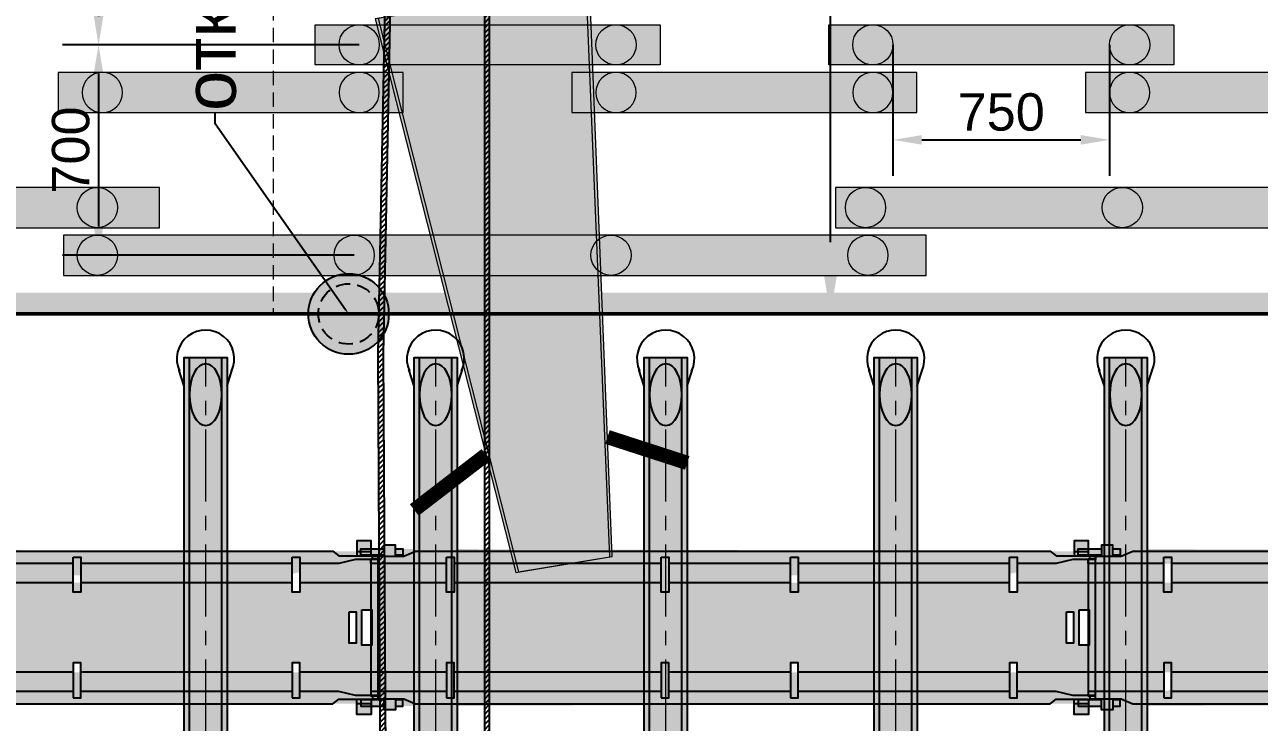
# Model space of a CAD drawing. Header units: inches. Extents: x 523 to 1492, y 69 to 539.
# Drawn here: x 730.02 to 772.95, y 290.04 to 314.3 of the extents above; entities that cross this region are included whole.
import ezdxf
from ezdxf import colors
from ezdxf.entities.mleader import LeaderData, LeaderLine
from ezdxf.math import Vec2, Vec3

# ---------------------------------------------------------------- set-up
doc = ezdxf.new("R2010")
doc.units = ezdxf.units.IN
doc.header["$MEASUREMENT"] = 0
for name, pattern in [('ACAD_ISO02W100', [15, 12, -3]), ('CENTERX2', [4, 2.5, -0.5, 0.5, -0.5]), ('DASHED', [0.75, 0.5, -0.25])]:
    doc.linetypes.add(name, pattern=pattern)
doc.styles.get("Standard").update_dxf_attribs({"font": 'arial.ttf'})
doc.dimstyles.new('ISO-25', dxfattribs={"dimtxt": 2.5, "dimasz": 2.5, "dimexe": 1.25, "dimexo": 0, "dimtad": 1, "dimdec": 0, "dimtxsty": 'Standard', "dimcen": 2.5, "dimadec": 0, "dimazin": 0, "dimtfac": 1, "dimtdec": 0, "dimtmove": 0, "dimatfit": 3, "dimfxl": 0, "dimarcsym": 0})
pattern_1 = [(45, (674.75548, 226.30975), (-0.08838835, 0.08838835), [])]

# ---------------------------------------------------------------- blocks, each defined once
blk = doc.blocks.new('*D201')
at = {"color": 0, "linetype": 'ByBlock', "lineweight": -2}
for p, q in [((738.661, 335.939), (695.693, 335.939)), ((696.943, 334.139), (696.943, 306.039)), ((737.827, 304.239), (695.693, 304.239))]:
    blk.add_line(p, q, dxfattribs=at)
at = {"color": 0, "linetype": 'ByBlock'}
for points in [[(696.643, 334.139), (697.243, 334.139), (696.943, 335.939)], [(696.643, 306.039), (697.243, 306.039), (696.943, 304.239)]]:
    blk.add_solid(points, dxfattribs=at)
at = {"layer": 'Defpoints', "color": 0, "linetype": 'ByBlock'}
for p in [(738.661, 335.939), (696.943, 304.239), (737.827, 304.239)]:
    blk.add_point(p, dxfattribs=at)
at = {"color": 0, "linetype": 'ByBlock', "lineweight": 15, "insert": (695.398, 320.089), "char_height": 1.8, "attachment_point": 5, "rotation": 90}
blk.add_mtext('3170', dxfattribs=at)
blk = doc.blocks.new('*D204')
at = {"color": 0, "linetype": 'ByBlock', "lineweight": -2}
for p, q in [((760.212, 313.597), (760.212, 309.042)), ((767.744, 313.597), (767.744, 309.042)), ((761.212, 310.292), (766.744, 310.292))]:
    blk.add_line(p, q, dxfattribs=at)
at = {"color": 0, "linetype": 'ByBlock'}
for points in [[(761.212, 310.458), (761.212, 310.125), (760.212, 310.292)], [(766.744, 310.458), (766.744, 310.125), (767.744, 310.292)]]:
    blk.add_solid(points, dxfattribs=at)
at = {"layer": 'Defpoints', "color": 0, "linetype": 'ByBlock'}
for p in [(760.212, 313.597), (767.744, 313.597), (767.744, 310.292)]:
    blk.add_point(p, dxfattribs=at)
at = {"color": 0, "linetype": 'ByBlock', "lineweight": 15, "insert": (763.978, 311.255), "char_height": 1.3, "attachment_point": 5}
blk.add_mtext('750', dxfattribs=at)
blk = doc.blocks.new('Лоток 2')
at = {"linetype": 'ByBlock', "lineweight": 15}
blk.add_hatch(color=253, dxfattribs=at).paths.add_polyline_path([(1774.366, -3643.782), (1781.917, -3643.782), (1780.236, -3663.566), (1776.839, -3663.566)])
at = {"color": 7, "linetype": 'ByBlock', "lineweight": 15}
for points in [[(1774.366, -3643.782), (1781.917, -3643.782), (1780.236, -3663.566), (1776.839, -3663.566)], [(1774.479, -3643.782), (1781.808, -3643.782), (1780.144, -3663.566), (1776.928, -3663.566)]]:
    blk.add_lwpolyline(points, close=True, dxfattribs=at)
at = {"color": 7, "linetype": 'ACAD_ISO02W100', "lineweight": 15, "const_width": 0.5}
for points in [[(1776.324, -3659.443), (1773.733, -3660.784)], [(1780.593, -3659.362), (1783.368, -3660.847)]]:
    blk.add_lwpolyline(points, dxfattribs=at)
blk = doc.blocks.new('Рама 3.3м')
blk.add_hatch(color=7).paths.add_polyline_path([(-1622.029, -523.338), (-1622.029, -490.338), (-1620.534, -490.338), (-1620.534, -523.338)])
at = {"color": 22}
for p, q in [((-1622.029, -491.333), (-1622.216, -490.744)), ((-1620.534, -491.316), (-1620.356, -490.75)), ((-1621.846, -523.224), (-1621.843, -522.055)), ((-1620.724, -523.224), (-1620.721, -522.055)), ((-1622.029, -522.343), (-1622.216, -522.932)), ((-1620.534, -522.36), (-1620.356, -522.927))]:
    blk.add_line(p, q, dxfattribs=at)
at = {"color": 252}
for p, q in [((-1621.845, -523.338), (-1621.845, -490.338)), ((-1620.72, -523.338), (-1620.72, -490.338))]:
    blk.add_line(p, q, dxfattribs=at)
at = {"color": 7, "linetype": 'CENTERX2', "lineweight": 0}
blk.add_line((-1621.281, -523.338), (-1621.281, -490.338), dxfattribs=at)
at = {"color": 252}
blk.add_lwpolyline([(-1622.029, -523.338), (-1622.029, -490.338), (-1620.534, -490.338), (-1620.534, -523.338)], close=True, dxfattribs=at)
at = {"color": 22}
for centre, start, end in [((-1621.285, -490.379), 334.6001, 204.624), ((-1621.285, -523.297), 155.376, 25.3999)]:
    blk.add_arc(centre, 1, start, end, dxfattribs=at)
at = {"color": 22, "extrusion": (0, 0, -1)}
blk.add_ellipse((-1621.282, -491.622), major_axis=(0, 1.073), ratio=0.522788, dxfattribs=at)
at = {"color": 22}
blk.add_ellipse((-1621.282, -522.055), major_axis=(0, -1.073), ratio=0.522788, dxfattribs=at)
blk = doc.blocks.new('S - 140')
at = {"linetype": 'ByBlock', "lineweight": 15}
h = blk.add_hatch(color=7, dxfattribs=at)
edge = h.paths.add_edge_path()
edge.add_arc((1417, -1396.7), 70, 0, 360)
at = {"color": 7, "linetype": 'ByBlock', "lineweight": 15}
blk.add_circle((1417, -1396.7), 70, dxfattribs=at)
blk = doc.blocks.new('2 стойки под брус')
at = {"linetype": 'ByBlock', "lineweight": 15}
blk.add_hatch(color=254, dxfattribs=at).paths.add_polyline_path([(1908.082, -1350.965), (1908.082, -1349.565), (1920.082, -1349.565), (1920.082, -1350.965)])
at = {"color": 7, "linetype": 'ByBlock', "lineweight": 15}
blk.add_lwpolyline([(1908.082, -1350.965), (1908.082, -1349.565), (1920.082, -1349.565), (1920.082, -1350.965), (1908.082, -1350.965)], dxfattribs=at)
at = {"color": 7, "linetype": 'ByBlock', "lineweight": 15, "xscale": 0.009999999999990905, "yscale": 0.009999999999990905, "zscale": 0.009999999999990905}
for p in [(1895.447, -1336.298), (1904.379, -1336.298)]:
    blk.add_blockref('S - 140', p, dxfattribs=at)
blk = doc.blocks.new('ш.брус 3.0м')
at = {"linetype": 'ByBlock', "lineweight": 15}
blk.add_hatch(color=254, dxfattribs=at).paths.add_polyline_path([(-531.412, -4774.534), (-531.412, -4775.934), (-501.412, -4775.934), (-501.412, -4774.534)])
at = {"color": 7, "linetype": 'ByBlock', "lineweight": 15}
blk.add_lwpolyline([(-531.412, -4775.934), (-501.412, -4775.934), (-501.412, -4774.534), (-531.412, -4774.534)], close=True, dxfattribs=at)
blk.add_lwpolyline([(-531.412, -4774.534), (-531.412, -4775.934), (-501.412, -4775.934), (-501.412, -4774.534), (-531.412, -4774.534)], dxfattribs=at)
blk = doc.blocks.new('*D292')
at = {"color": 0, "linetype": 'ByBlock', "lineweight": -2}
for p, q in [((741.648, 321.597), (731.335, 321.597)), ((732.585, 320.597), (732.585, 314.597)), ((741.648, 313.597), (731.335, 313.597))]:
    blk.add_line(p, q, dxfattribs=at)
at = {"color": 0, "linetype": 'ByBlock'}
for points in [[(732.419, 320.597), (732.752, 320.597), (732.585, 321.597)], [(732.419, 314.597), (732.752, 314.597), (732.585, 313.597)]]:
    blk.add_solid(points, dxfattribs=at)
at = {"layer": 'Defpoints', "color": 0, "linetype": 'ByBlock'}
for p in [(741.648, 321.597), (732.585, 313.597), (741.648, 313.597)]:
    blk.add_point(p, dxfattribs=at)
at = {"color": 0, "linetype": 'ByBlock', "lineweight": 15, "insert": (731.622, 317.597), "char_height": 1.3, "attachment_point": 5, "rotation": 90}
blk.add_mtext('800', dxfattribs=at)
blk = doc.blocks.new('*D293')
at = {"color": 0, "linetype": 'ByBlock', "lineweight": -2}
for p, q in [((741.648, 313.597), (731.335, 313.597)), ((732.585, 312.597), (732.585, 307.281)), ((741.476, 306.281), (731.335, 306.281))]:
    blk.add_line(p, q, dxfattribs=at)
at = {"color": 0, "linetype": 'ByBlock'}
for points in [[(732.419, 312.597), (732.752, 312.597), (732.585, 313.597)], [(732.419, 307.281), (732.752, 307.281), (732.585, 306.281)]]:
    blk.add_solid(points, dxfattribs=at)
at = {"layer": 'Defpoints', "color": 0, "linetype": 'ByBlock'}
for p in [(741.648, 313.597), (732.585, 306.281), (741.476, 306.281)]:
    blk.add_point(p, dxfattribs=at)
at = {"color": 0, "linetype": 'ByBlock', "lineweight": 15, "insert": (731.622, 309.939), "char_height": 1.3, "attachment_point": 5, "rotation": 90}
blk.add_mtext('700', dxfattribs=at)
blk = doc.blocks.new('*D318')
at = {"color": 0, "linetype": 'ByBlock', "lineweight": -2}
for p, q in [((768.797, 460.854), (756.789, 460.854)), ((758.039, 306.739), (758.039, 458.354)), ((764.873, 304.239), (756.789, 304.239))]:
    blk.add_line(p, q, dxfattribs=at)
at = {"color": 0}
for points in [[(757.622, 458.354), (758.456, 458.354), (758.039, 460.854)], [(757.622, 306.739), (758.456, 306.739), (758.039, 304.239)]]:
    blk.add_solid(points, dxfattribs=at)
at = {"layer": 'Defpoints', "color": 0}
for p in [(758.039, 460.854), (768.797, 460.854), (764.873, 304.239)]:
    blk.add_point(p, dxfattribs=at)
at = {"color": 0, "insert": (756.137, 382.546), "char_height": 2.5, "attachment_point": 5, "rotation": 90}
blk.add_mtext('157', dxfattribs=at)
blk = doc.blocks.new('Рештак С-53. а')
h = blk.add_hatch(color=7)
h.dxf.hatch_style = 1
h.paths.add_polyline_path([(4116.5, 1901.2), (4150.7, 1901.2), (4150.7, 1777.9), (4116.5, 1777.9)], flags=16)
h.paths.add_polyline_path([(4072.3, 1893.8), (4097.2, 1893.8), (4097.2, 1785.3), (4072.3, 1785.3)], flags=16)
h.paths.add_polyline_path([(3874.2, 2083.7), (3900.4, 2083.7), (3900.4, 1962.7), (3874.2, 1962.7)], flags=17)
h.paths.add_polyline_path([(3112.4, 2083.7), (3138.6, 2083.7), (3138.6, 1962.7), (3112.4, 1962.7)], flags=17)
h.paths.add_polyline_path([(2663.1, 2083.7), (2689.3, 2083.7), (2689.3, 1962.7), (2663.1, 1962.7)], flags=17)
h.paths.add_polyline_path([(1916.3, 2083.7), (1942.5, 2083.7), (1942.5, 1962.7), (1916.3, 1962.7)], flags=17)
h.paths.add_polyline_path([(3874.2, 1595.4), (3900.4, 1595.4), (3900.4, 1716.4), (3874.2, 1716.4)], flags=17)
h.paths.add_polyline_path([(3112.4, 1595.4), (3138.6, 1595.4), (3138.6, 1716.4), (3112.4, 1716.4)], flags=17)
h.paths.add_polyline_path([(2663.1, 1595.4), (2689.3, 1595.4), (2689.3, 1716.4), (2663.1, 1716.4)], flags=17)
h.paths.add_polyline_path([(1916.3, 1595.4), (1942.5, 1595.4), (1942.5, 1716.4), (1916.3, 1716.4)], flags=17)
h.paths.add_polyline_path([(1678.1, 2077.5), (1652.8, 2077.5), (1652.8, 1601.6), (1678.1, 1601.6)], flags=17)
h.paths.add_polyline_path([(4098.6, 2088.5), (4149, 2088.5), (4149, 2141.5), (4098.6, 2141.5)])
h.paths.add_polyline_path([(1699.7, 2087.6), (1738.4, 2087.6), (1738.4, 2126.3), (1699.7, 2126.3)])
h.paths.add_polyline_path([(4098.6, 1590.6), (4149, 1590.6), (4149, 1537.6), (4098.6, 1537.6)])
h.paths.add_polyline_path([(1699.7, 1591.5), (1738.4, 1591.5), (1738.4, 1552.8), (1699.7, 1552.8)])
edge = h.paths.add_edge_path()
edge.add_line((4098.6, 2103.8), (4149, 2103.8))
edge.add_line((1738.4, 2113.1), (1764.2, 2113.1))
edge.add_line((1764.2, 2113.1), (1764.2, 2091.3))
edge.add_line((1764.2, 2091.3), (1738.4, 2091.3))
edge.add_line((1699.7, 2091.3), (1618.4, 2091.3))
edge.add_line((1618.4, 2091.3), (1618.4, 2113.1))
edge.add_line((1618.4, 2113.1), (1699.7, 2113.1))
edge.add_line((1659.2, 2077.5), (1678.1, 2077.5))
edge.add_line((1916.3, 1995.2), (1652.8, 1995.2))
edge.add_line((2663.1, 1995.2), (1942.5, 1995.2))
edge.add_line((3112.4, 1995.2), (2689.3, 1995.2))
edge.add_line((3874.2, 1995.2), (3138.6, 1995.2))
edge.add_line((4172.8, 1995.2), (3900.4, 1995.2))
edge.add_line((1916.3, 2061.7), (1652.8, 2061.7))
edge.add_line((1652.8, 2061.7), (1652.8, 2077.5))
edge.add_line((2663.1, 2061.7), (1942.5, 2061.7))
edge.add_line((3112.4, 2061.7), (2689.3, 2061.7))
edge.add_line((3874.2, 2061.7), (3138.6, 2061.7))
edge.add_line((1652.8, 2077.5), (1659.2, 2077.5))
edge.add_line((1659.2, 2077.5), (1659.2, 2087.6))
edge.add_line((1659.2, 2087.6), (1768.2, 2087.6))
edge.add_line((1768.2, 2087.6), (1808.8, 2105.3))
edge.add_line((1808.8, 2105.3), (4015.9, 2105.3))
edge.add_line((4015.9, 2105.3), (4036, 2088.5))
edge.add_line((4036, 2088.5), (4172.8, 2088.5))
edge.add_line((4172.8, 2088.5), (4172.8, 2075.8))
edge.add_line((4172.8, 2075.8), (4094, 2075.8))
edge.add_line((4094, 2075.8), (4036.3, 2061.7))
edge.add_line((4036.3, 2061.7), (3900.4, 2061.7))
edge.add_line((4098.6, 1575.3), (4149, 1575.3))
edge.add_line((1738.4, 1566), (1764.2, 1566))
edge.add_line((1764.2, 1566), (1764.2, 1587.8))
edge.add_line((1764.2, 1587.8), (1738.4, 1587.8))
edge.add_line((1699.7, 1587.8), (1618.4, 1587.8))
edge.add_line((1618.4, 1587.8), (1618.4, 1566))
edge.add_line((1618.4, 1566), (1699.7, 1566))
edge.add_line((1659.2, 1601.6), (1678.1, 1601.6))
edge.add_line((1916.3, 1683.9), (1652.8, 1683.9))
edge.add_line((2663.1, 1683.9), (1942.5, 1683.9))
edge.add_line((3112.4, 1683.9), (2689.3, 1683.9))
edge.add_line((3874.2, 1683.9), (3138.6, 1683.9))
edge.add_line((4172.8, 1683.9), (3900.4, 1683.9))
edge.add_line((4172.8, 1590.6), (4172.8, 2088.5))
edge.add_line((1916.3, 1617.4), (1652.8, 1617.4))
edge.add_line((1652.8, 1617.4), (1652.8, 1601.6))
edge.add_line((2663.1, 1617.4), (1942.5, 1617.4))
edge.add_line((3112.4, 1617.4), (2689.3, 1617.4))
edge.add_line((3874.2, 1617.4), (3138.6, 1617.4))
edge.add_line((1652.8, 1601.6), (1659.2, 1601.6))
edge.add_line((1659.2, 1601.6), (1659.2, 1591.5))
edge.add_line((1659.2, 1591.5), (1768.2, 1591.5))
edge.add_line((1768.2, 1591.5), (1808.8, 1573.8))
edge.add_line((1808.8, 1573.8), (4015.9, 1573.8))
edge.add_line((4015.9, 1573.8), (4036, 1590.6))
edge.add_line((4036, 1590.6), (4172.8, 1590.6))
edge.add_line((4172.8, 1590.6), (4172.8, 1603.3))
edge.add_line((4172.8, 1603.3), (4094, 1603.3))
edge.add_line((4094, 1603.3), (4036.3, 1617.4))
edge.add_line((4036.3, 1617.4), (3900.4, 1617.4))
h = blk.add_hatch(color=7)
h.dxf.hatch_style = 1
h.paths.add_polyline_path([(4172.8, 2088.5), (4036, 2088.5), (4015.9, 2105.3), (1808.8, 2105.3), (1768.2, 2087.6), (1659.2, 2087.6), (1659.2, 2077.5), (1678.1, 2077.5), (1678.1, 2061.7), (1916.3, 2061.7), (1916.3, 2083.7), (1942.5, 2083.7), (1942.5, 2061.7), (2663.1, 2061.7), (2663.1, 2083.7), (2689.3, 2083.7), (2689.3, 2061.7), (3112.4, 2061.7), (3112.4, 2083.7), (3138.6, 2083.7), (3138.6, 2061.7), (3874.2, 2061.7), (3874.2, 2083.7), (3900.4, 2083.7), (3900.4, 2061.7), (4036.3, 2061.7), (4094, 2075.8), (4172.8, 2075.8)])
h.paths.add_polyline_path([(2663.1, 2061.7), (1942.5, 2061.7), (1942.5, 1995.2), (2663.1, 1995.2)])
h.paths.add_polyline_path([(1916.3, 2061.7), (1678.1, 2061.7), (1678.1, 1995.2), (1916.3, 1995.2)])
h.paths.add_polyline_path([(3112.4, 2061.7), (2689.3, 2061.7), (2689.3, 1995.2), (3112.4, 1995.2)])
h.paths.add_polyline_path([(3874.2, 2061.7), (3138.6, 2061.7), (3138.6, 1995.2), (3874.2, 1995.2)])
h.paths.add_polyline_path([(4172.8, 2075.8), (4094, 2075.8), (4036.3, 2061.7), (3900.4, 2061.7), (3900.4, 1995.2), (4172.8, 1995.2)])
h.paths.add_polyline_path([(4172.8, 1995.2), (3900.4, 1995.2), (3900.4, 1962.7), (3874.2, 1962.7), (3874.2, 1995.2), (3138.6, 1995.2), (3138.6, 1962.7), (3112.4, 1962.7), (3112.4, 1995.2), (2689.3, 1995.2), (2689.3, 1962.7), (2663.1, 1962.7), (2663.1, 1995.2), (1942.5, 1995.2), (1942.5, 1962.7), (1916.3, 1962.7), (1916.3, 1995.2), (1678.1, 1995.2), (1678.1, 1683.9), (1916.3, 1683.9), (1916.3, 1716.4), (1942.5, 1716.4), (1942.5, 1683.9), (2663.1, 1683.9), (2663.1, 1716.4), (2689.3, 1716.4), (2689.3, 1683.9), (3112.4, 1683.9), (3112.4, 1716.4), (3138.6, 1716.4), (3138.6, 1683.9), (3874.2, 1683.9), (3874.2, 1716.4), (3900.4, 1716.4), (3900.4, 1683.9), (4172.8, 1683.9)])
h.paths.add_polyline_path([(4072.3, 1893.8), (4097.2, 1893.8), (4097.2, 1785.3), (4072.3, 1785.3)], flags=16)
h.paths.add_polyline_path([(4116.5, 1901.2), (4150.7, 1901.2), (4150.7, 1777.9), (4116.5, 1777.9)], flags=16)
h.paths.add_polyline_path([(3874.2, 1683.9), (3138.6, 1683.9), (3138.6, 1617.4), (3874.2, 1617.4)])
h.paths.add_polyline_path([(4172.8, 1683.9), (3900.4, 1683.9), (3900.4, 1617.4), (4036.3, 1617.4), (4094, 1603.3), (4172.8, 1603.3)])
h.paths.add_polyline_path([(4036, 1590.6), (4172.8, 1590.6), (4172.8, 1603.3), (4094, 1603.3), (4036.3, 1617.4), (3900.4, 1617.4), (3900.4, 1595.4), (3874.2, 1595.4), (3874.2, 1617.4), (3138.6, 1617.4), (3138.6, 1595.4), (3112.4, 1595.4), (3112.4, 1617.4), (2689.3, 1617.4), (2689.3, 1595.4), (2663.1, 1595.4), (2663.1, 1617.4), (1942.5, 1617.4), (1942.5, 1595.4), (1916.3, 1595.4), (1916.3, 1617.4), (1678.1, 1617.4), (1678.1, 1601.6), (1659.2, 1601.6), (1659.2, 1591.5), (1768.2, 1591.5), (1808.8, 1573.8), (4015.9, 1573.8)])
h.paths.add_polyline_path([(3112.4, 1683.9), (2689.3, 1683.9), (2689.3, 1617.4), (3112.4, 1617.4)])
h.paths.add_polyline_path([(2663.1, 1683.9), (1942.5, 1683.9), (1942.5, 1617.4), (2663.1, 1617.4)])
h.paths.add_polyline_path([(1916.3, 1683.9), (1678.1, 1683.9), (1678.1, 1617.4), (1916.3, 1617.4)])
h.paths.add_polyline_path([(1699.7, 1587.8), (1618.4, 1587.8), (1618.4, 1566), (1699.7, 1566)])
h.paths.add_polyline_path([(1764.2, 1587.8), (1738.4, 1587.8), (1738.4, 1566), (1764.2, 1566)])
h.paths.add_polyline_path([(1699.7, 2113.1), (1618.4, 2113.1), (1618.4, 2091.3), (1699.7, 2091.3)])
h.paths.add_polyline_path([(1764.2, 2113.1), (1738.4, 2113.1), (1738.4, 2091.3), (1764.2, 2091.3)])
for p, q in [((1659.2, 2077.5), (1678.1, 2077.5)), ((4098.6, 2103.8), (4149, 2103.8)), ((4172.8, 1590.6), (4172.8, 2088.5)), ((1659.2, 1601.6), (1678.1, 1601.6)), ((4098.6, 1575.3), (4149, 1575.3))]:
    blk.add_line(p, q)
for points in [[(1699.7, 2091.3), (1618.4, 2091.3), (1618.4, 2113.1), (1699.7, 2113.1)], [(1652.8, 2077.5), (1659.2, 2077.5), (1659.2, 2087.6), (1768.2, 2087.6), (1808.8, 2105.3), (4015.9, 2105.3), (4036, 2088.5), (4172.8, 2088.5), (4172.8, 2075.8), (4094, 2075.8), (4036.3, 2061.7), (3900.4, 2061.7)], [(1738.4, 2113.1), (1764.2, 2113.1), (1764.2, 2091.3), (1738.4, 2091.3)], [(1916.3, 2061.7), (1652.8, 2061.7), (1652.8, 2077.5)], [(2663.1, 2061.7), (1942.5, 2061.7)], [(3112.4, 2061.7), (2689.3, 2061.7)], [(3874.2, 2061.7), (3138.6, 2061.7)], [(1916.3, 1995.2), (1652.8, 1995.2)], [(2663.1, 1995.2), (1942.5, 1995.2)], [(3112.4, 1995.2), (2689.3, 1995.2)], [(3874.2, 1995.2), (3138.6, 1995.2)], [(4172.8, 1995.2), (3900.4, 1995.2)], [(1916.3, 1683.9), (1652.8, 1683.9)], [(2663.1, 1683.9), (1942.5, 1683.9)], [(3112.4, 1683.9), (2689.3, 1683.9)], [(3874.2, 1683.9), (3138.6, 1683.9)], [(4172.8, 1683.9), (3900.4, 1683.9)], [(1652.8, 1601.6), (1659.2, 1601.6), (1659.2, 1591.5), (1768.2, 1591.5), (1808.8, 1573.8), (4015.9, 1573.8), (4036, 1590.6), (4172.8, 1590.6), (4172.8, 1603.3), (4094, 1603.3), (4036.3, 1617.4), (3900.4, 1617.4)], [(1916.3, 1617.4), (1652.8, 1617.4), (1652.8, 1601.6)], [(2663.1, 1617.4), (1942.5, 1617.4)], [(3112.4, 1617.4), (2689.3, 1617.4)], [(3874.2, 1617.4), (3138.6, 1617.4)], [(1699.7, 1587.8), (1618.4, 1587.8), (1618.4, 1566), (1699.7, 1566)], [(1738.4, 1566), (1764.2, 1566), (1764.2, 1587.8), (1738.4, 1587.8)]]:
    blk.add_lwpolyline(points)
for points in [[(1699.7, 2087.6), (1738.4, 2087.6), (1738.4, 2126.3), (1699.7, 2126.3)], [(4098.6, 2088.5), (4149, 2088.5), (4149, 2141.5), (4098.6, 2141.5)], [(1678.1, 2077.5), (1652.8, 2077.5), (1652.8, 1601.6), (1678.1, 1601.6)], [(1916.3, 2083.7), (1942.5, 2083.7), (1942.5, 1962.7), (1916.3, 1962.7)], [(2663.1, 2083.7), (2689.3, 2083.7), (2689.3, 1962.7), (2663.1, 1962.7)], [(3112.4, 2083.7), (3138.6, 2083.7), (3138.6, 1962.7), (3112.4, 1962.7)], [(3874.2, 2083.7), (3900.4, 2083.7), (3900.4, 1962.7), (3874.2, 1962.7)], [(4072.3, 1893.8), (4097.2, 1893.8), (4097.2, 1785.3), (4072.3, 1785.3)], [(4116.5, 1901.2), (4150.7, 1901.2), (4150.7, 1777.9), (4116.5, 1777.9)], [(1916.3, 1595.4), (1942.5, 1595.4), (1942.5, 1716.4), (1916.3, 1716.4)], [(2663.1, 1595.4), (2689.3, 1595.4), (2689.3, 1716.4), (2663.1, 1716.4)], [(3112.4, 1595.4), (3138.6, 1595.4), (3138.6, 1716.4), (3112.4, 1716.4)], [(3874.2, 1595.4), (3900.4, 1595.4), (3900.4, 1716.4), (3874.2, 1716.4)], [(1699.7, 1591.5), (1738.4, 1591.5), (1738.4, 1552.8), (1699.7, 1552.8)], [(4098.6, 1590.6), (4149, 1590.6), (4149, 1537.6), (4098.6, 1537.6)]]:
    blk.add_lwpolyline(points, close=True)

msp = doc.modelspace()

# ---------------------------------------------------------------- hatches: boundary and pattern name
h = msp.add_hatch()
h.set_pattern_fill('ANSI31', color=22, style=0)
h.set_pattern_definition(pattern_1)
h.paths.add_polyline_path([(742.426, 280.876), (742.304, 302.876), (746.01, 487.043), (746.205, 487.043), (742.485, 302.849), (742.606, 280.876)])
h = msp.add_hatch()
h.set_pattern_fill('ANSI31', color=22, style=0)
h.set_pattern_definition(pattern_1)
h.paths.add_polyline_path([(746.187, 459.772), (746.007, 459.772), (746.007, 281.674), (746.187, 281.674)])
at = {"linetype": 'ByBlock', "lineweight": 15}
msp.add_hatch(color=254, dxfattribs=at).paths.add_polyline_path([(766.91, 312.639), (766.91, 311.239), (778.91, 311.239), (778.91, 312.639)])
h = msp.add_hatch(color=253)
edge = h.paths.add_edge_path()
edge.add_arc((741.282, 304.239), 1.4, 0, 360)
h = msp.add_hatch(dxfattribs=at)
h.set_pattern_fill('ANSI38', scale=0.25, style=0)
h.set_pattern_definition([(45, (-1044.22695, 3958.27745), (-0.561266, 0.561266), []), (135, (-1044.22695, 3958.27745), (-1.68379802, 0.561266), [1.984375, -1.190625])])
h.paths.add_polyline_path([(949.259, 304.239), (949.259, 304.974), (729.709, 304.974), (729.709, 304.239)])

# ---------------------------------------------------------------- linework, layer by layer
at = {"color": 7, "linetype": 'DASHED', "lineweight": 15}
msp.add_line((738.661, 335.939), (738.661, 304.239), dxfattribs=at)
msp.add_line((949.259, 304.239), (688.661, 304.239))
msp.add_line((949.259, 304.239), (688.661, 304.239))
at = {"color": 7, "linetype": 'ByBlock', "lineweight": 15}
for p, q in [((738.661, 304.239), (688.661, 304.239)), ((725.068, 304.239), (841.124, 304.239))]:
    msp.add_line(p, q, dxfattribs=at)
at = {"color": 22}
for points in [[(742.426, 280.876), (742.304, 302.876), (746.01, 487.043), (746.205, 487.043), (742.485, 302.849), (742.606, 280.876), (742.426, 280.876)], [(746.187, 459.772), (746.007, 459.772), (746.007, 281.674), (746.187, 281.674), (746.187, 459.772)]]:
    msp.add_lwpolyline(points, dxfattribs=at)
at = {"color": 253, "linetype": 'ByBlock', "lineweight": 15, "const_width": 4}
msp.add_lwpolyline([(729.709, 311.642), (701.449, 311.642), (701.449, 306.239), (667.709, 306.239), (667.708, 266.2), (949.259, 266.2)], dxfattribs=at)
at = {"color": 7, "linetype": 'ByBlock', "lineweight": 15}
msp.add_lwpolyline([(766.91, 312.639), (766.91, 311.239), (778.91, 311.239), (778.91, 312.639), (766.91, 312.639)], dxfattribs=at)
at = {"const_width": 0.125}
msp.add_lwpolyline([(703.449, 304.239), (949.259, 304.239)], dxfattribs=at)
at = {"color": 5}
msp.add_circle((741.282, 304.239), 1.4, dxfattribs=at)
at = {"color": 5, "linetype": 'DASHED'}
msp.add_circle((741.282, 304.239), 1.05, dxfattribs=at)

# ---------------------------------------------------------------- block references
at = {"color": 7, "linetype": 'ByBlock', "lineweight": 15, "xscale": -1}
for name, p, rotation in [('Лоток 2', (1904.83, 4200.455), 9.403582674413249), ('2 стойки под брус', (-1176.9, -1038.326), 180), ('2 стойки под брус', (-1159.036, -1038.326), 180)]:
    msp.add_blockref(name, p, dxfattribs=dict(at, rotation=rotation))
at = {"color": 7, "linetype": 'ByBlock', "lineweight": 15}
for name, p in [('2 стойки под брус', (-1167.968, 1663.862)), ('2 стойки под брус', (-1150.105, 1663.862)), ('ш.брус 3.0м', (1236.121, 5083.172)), ('ш.брус 3.0м', (1289.63, 5083.172)), ('ш.брус 3.0м', (1262.78, 5081.514))]:
    msp.add_blockref(name, p, dxfattribs=at)
at = {"color": 7, "linetype": 'ByBlock', "lineweight": 15, "extrusion": (0, 0, -1), "xscale": 0.009999999999990905, "yscale": 0.009999999999990905, "zscale": -0.01, "rotation": 180}
msp.add_blockref('S - 140', (-754.274, 297.972), dxfattribs=at)
at = {"color": 7, "linetype": 'ByBlock', "lineweight": 15, "xscale": 0.009999999999990905, "yscale": 0.009999999999990905, "zscale": 0.009999999999990905}
for p in [(718.374, 321.906), (718.374, 321.906), (745.089, 321.906), (754.02, 321.906), (718.374, 320.248), (727.306, 320.248), (727.306, 320.248), (736.238, 320.248), (736.238, 320.248), (745.17, 320.248), (745.17, 320.248)]:
    msp.add_blockref('S - 140', p, dxfattribs=at)
for p in [(2357.593, 793.057), (2365.593, 793.057), (2373.593, 793.057), (2381.593, 793.057), (2389.593, 793.057)]:
    msp.add_blockref('Рама 3.3м', p)
at = {"xscale": 0.01, "yscale": 0.01, "zscale": 0.01}
for p in [(700.578, 274.94), (725.525, 274.94), (750.471, 274.94)]:
    msp.add_blockref('Рештак С-53. а', p, dxfattribs=at)

# ---------------------------------------------------------------- dimensions: what is measured, and where the dimension line sits
dim = msp.add_linear_dim(base=(758.039, 460.854), p1=(764.873, 304.239), p2=(768.797, 460.854), angle=90, dimstyle='ISO-25', override={"dimfxl": 1.25})
dim.commit()
dim.dimension.update_dxf_attribs({"geometry": '*D318', "text_midpoint": (756.137, 382.546)})
at = {"color": 7, "linetype": 'ByBlock', "lineweight": 15}
for base, p1, p2, override, picture, middle in [((696.943, 304.239), (738.661, 335.939), (737.827, 304.239), {"dimtxt": 1.8, "dimasz": 1.8, "dimlfac": 100, "dimrnd": 0.05, "dimfxl": 1.25}, '*D201', (695.398, 320.089)), ((732.585, 313.597), (741.648, 321.597), (741.648, 313.597), {"dimtxt": 1.3, "dimasz": 1, "dimgap": 0.3, "dimlfac": 100, "dimrnd": 0.05, "dimtmove": 1, "dimfxl": 1.25}, '*D292', (731.622, 317.597))]:
    dim = msp.add_linear_dim(base=base, p1=p1, p2=p2, angle=90, dimstyle='ISO-25', override=override, dxfattribs=at)
    dim.commit()
    dim.dimension.update_dxf_attribs({"geometry": picture, "text_midpoint": middle})
dim = msp.add_linear_dim(base=(732.585, 306.281), p1=(741.648, 313.597), p2=(741.476, 306.281), angle=90, text='700', dimstyle='ISO-25', override={"dimtxt": 1.3, "dimasz": 1, "dimgap": 0.3, "dimlfac": 100, "dimrnd": 0.05, "dimtmove": 1, "dimfxl": 1.25}, dxfattribs=at)
dim.commit()
dim.dimension.update_dxf_attribs({"geometry": '*D293', "text_midpoint": (731.622, 309.939)})
dim = msp.add_linear_dim(base=(767.744, 310.292), p1=(760.212, 313.597), p2=(767.744, 313.597), text='750', dimstyle='ISO-25', override={"dimtxt": 1.3, "dimasz": 1, "dimgap": 0.3, "dimlfac": 100, "dimrnd": 0.05, "dimtmove": 1, "dimfxl": 1.25}, dxfattribs=at)
dim.commit()
dim.dimension.update_dxf_attribs({"geometry": '*D204', "text_midpoint": (763.978, 311.255)})

# ---------------------------------------------------------------- leaders
at = {"color": 5}
ml = msp.add_multileader_mtext('Standard', dxfattribs=at)
ml.set_content('отклоняющий блок', color=5)
ml.set_leader_properties()
ml.build(insert=Vec2(0, 0))
ml.multileader.update_dxf_attribs({"dogleg_length": 0.36, "arrow_head_size": 0.18})
ctx = ml.context
ctx.base_point, ctx.char_height, ctx.arrow_head_size, ctx.landing_gap_size, ctx.plane_origin, ctx.plane_x_axis, ctx.plane_y_axis = Vec3(736.644, 311.207), 1.8, 0.18, 0.09, Vec3(735.18, 331.086), Vec3(0, 1), Vec3(-1, 0)
notes = []
notes.append((ctx, [(1, (1, 1, 0), (736.644, 310.847), (0, 1), 0.36, [(0, [(741.282, 304.239)], 0, [])])]))
ctx.mtext.insert, ctx.mtext.text_direction, ctx.mtext.rotation, ctx.mtext.flow_direction = Vec3(735.559, 311.297), Vec3(0, 1), 1.570796, 5
for ctx, leaders in notes:
    for number, flags, end, landing, length, lines in leaders:
        leader = LeaderData()
        leader.index, (leader.has_last_leader_line, leader.has_dogleg_vector, leader.attachment_direction) = number, flags
        leader.last_leader_point, leader.dogleg_vector, leader.dogleg_length = Vec3(end), Vec3(landing), length
        for number, points, colour, breaks in lines:
            line = LeaderLine()
            line.index, line.vertices, line.color, line.breaks = number, Vec3.list(points), colors.encode_raw_color(colour), breaks
            leader.lines.append(line)
        ctx.leaders.append(leader)

doc.saveas('drawing.dxf')
